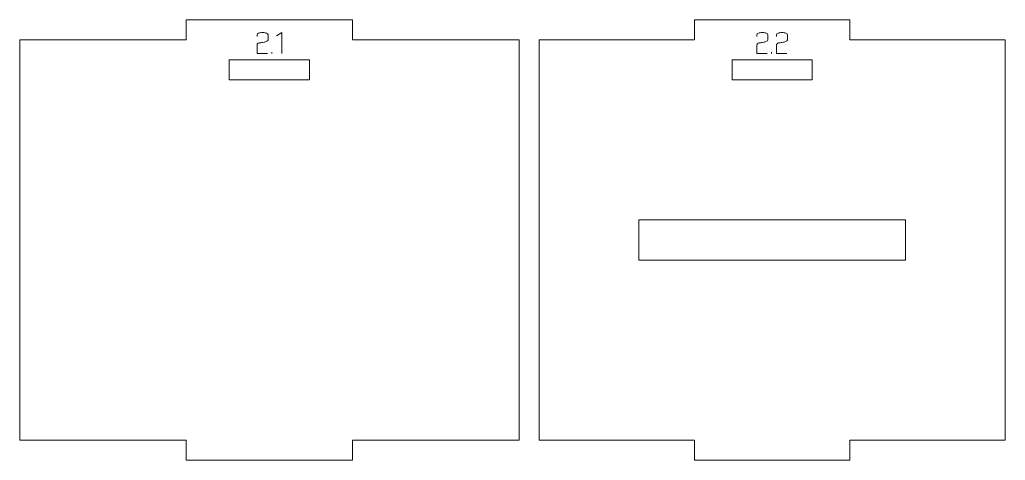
# Model space of a CAD drawing. Header units: centimetres. Extents: x -191 to 212, y -234 to 239.
# Drawn here: x -189.08 to -174.31, y -45.73 to -39.13 of the extents above; entities that cross this region are included whole.
import ezdxf

# ---------------------------------------------------------------- set-up
doc = ezdxf.new("R2010")
doc.units = ezdxf.units.CM
doc.header["$MEASUREMENT"] = 0
doc.layers.add('Capa 1', color=7, linetype='Continuous')

msp = doc.modelspace()

# ---------------------------------------------------------------- hatches: boundary and pattern name
at = {"layer": 'Capa 1', "true_color": 0x3e4095}
h = msp.add_hatch(color=175, dxfattribs=at)
edge = h.paths.add_edge_path()
edge.add_spline(control_points=[(-185.52376, -39.641), (-185.52376, -39.641), (-185.52376, -39.50846), (-185.52376, -39.50846), (-185.52284, -39.49654), (-185.51199, -39.48737), (-185.4912, -39.48095), (-185.48264, -39.48033), (-185.47446, -39.47934), (-185.46666, -39.47796), (-185.45887, -39.47659), (-185.45099, -39.47514), (-185.44304, -39.47361), (-185.42837, -39.47116), (-185.41713, -39.46917), (-185.40934, -39.46765), (-185.40154, -39.46612), (-185.39397, -39.46413), (-185.38663, -39.46168), (-185.36768, -39.45465), (-185.3582, -39.44563), (-185.3582, -39.43463), (-185.3582, -39.43463), (-185.3582, -39.35987), (-185.3582, -39.35987), (-185.3582, -39.35009), (-185.36607, -39.34176), (-185.38182, -39.33488), (-185.39756, -39.328), (-185.41721, -39.32456), (-185.44075, -39.32456), (-185.46429, -39.32456), (-185.48394, -39.328), (-185.49968, -39.33488), (-185.51543, -39.34176), (-185.5233, -39.35009), (-185.5233, -39.35987), (-185.5233, -39.35987), (-185.5233, -39.38234), (-185.5233, -39.38234), (-185.5233, -39.38234), (-185.5233, -39.35987), (-185.5233, -39.35987), (-185.5233, -39.35009), (-185.51543, -39.34176), (-185.49968, -39.33488), (-185.48394, -39.328), (-185.46429, -39.32456), (-185.44075, -39.32456), (-185.41721, -39.32456), (-185.39756, -39.328), (-185.38182, -39.33488), (-185.36607, -39.34176), (-185.3582, -39.35009), (-185.3582, -39.35987), (-185.3582, -39.35987), (-185.3582, -39.43463), (-185.3582, -39.43463), (-185.3582, -39.44563), (-185.36768, -39.45465), (-185.38663, -39.46168), (-185.39397, -39.46413), (-185.40154, -39.46612), (-185.40934, -39.46765), (-185.41713, -39.46917), (-185.42837, -39.47116), (-185.44304, -39.47361), (-185.45099, -39.47514), (-185.45887, -39.47659), (-185.46666, -39.47796), (-185.47446, -39.47934), (-185.48264, -39.48033), (-185.4912, -39.48095), (-185.51199, -39.48737), (-185.52284, -39.49654), (-185.52376, -39.50846), (-185.52376, -39.50846), (-185.52376, -39.641), (-185.52376, -39.641), (-185.52376, -39.641), (-185.36691, -39.641), (-185.36691, -39.641), (-185.36691, -39.641), (-185.52376, -39.641), (-185.52376, -39.641)], knot_values=[0, 0, 0, 0, 0.03571429, 0.03571429, 0.03571429, 0.07142857, 0.07142857, 0.07142857, 0.10714286, 0.10714286, 0.10714286, 0.14285714, 0.14285714, 0.14285714, 0.17857143, 0.17857143, 0.17857143, 0.21428571, 0.21428571, 0.21428571, 0.25, 0.25, 0.25, 0.28571429, 0.28571429, 0.28571429, 0.32142857, 0.32142857, 0.32142857, 0.35714286, 0.35714286, 0.35714286, 0.39285714, 0.39285714, 0.39285714, 0.42857143, 0.42857143, 0.42857143, 0.46428571, 0.46428571, 0.46428571, 0.5, 0.5, 0.5, 0.53571429, 0.53571429, 0.53571429, 0.57142857, 0.57142857, 0.57142857, 0.60714286, 0.60714286, 0.60714286, 0.64285714, 0.64285714, 0.64285714, 0.67857143, 0.67857143, 0.67857143, 0.71428571, 0.71428571, 0.71428571, 0.75, 0.75, 0.75, 0.78571429, 0.78571429, 0.78571429, 0.82142857, 0.82142857, 0.82142857, 0.85714286, 0.85714286, 0.85714286, 0.89285714, 0.89285714, 0.89285714, 0.92857143, 0.92857143, 0.92857143, 0.96428571, 0.96428571, 0.96428571, 1, 1, 1, 1], degree=3, periodic=1)
h = msp.add_hatch(color=175, dxfattribs=at)
edge = h.paths.add_edge_path()
edge.add_spline(control_points=[(-185.15366, -39.3241), (-185.15366, -39.3241), (-185.22979, -39.37684), (-185.22979, -39.37684), (-185.22979, -39.37684), (-185.15366, -39.3241), (-185.15366, -39.3241), (-185.15366, -39.3241), (-185.15366, -39.641), (-185.15366, -39.641), (-185.15366, -39.641), (-185.15366, -39.3241), (-185.15366, -39.3241)], knot_values=[0, 0, 0, 0, 0.25, 0.25, 0.25, 0.5, 0.5, 0.5, 0.75, 0.75, 0.75, 1, 1, 1, 1], degree=3, periodic=1)
h = msp.add_hatch(color=175, dxfattribs=at)
edge = h.paths.add_edge_path()
edge.add_spline(control_points=[(-178.03191, -39.641), (-178.03191, -39.641), (-178.03191, -39.50846), (-178.03191, -39.50846), (-178.03099, -39.49654), (-178.02014, -39.48737), (-177.99935, -39.48095), (-177.99079, -39.48033), (-177.98261, -39.47934), (-177.97481, -39.47796), (-177.96702, -39.47659), (-177.95914, -39.47514), (-177.95119, -39.47361), (-177.93652, -39.47116), (-177.92528, -39.46917), (-177.91749, -39.46765), (-177.90969, -39.46612), (-177.90212, -39.46413), (-177.89478, -39.46168), (-177.87583, -39.45465), (-177.86635, -39.44563), (-177.86635, -39.43463), (-177.86635, -39.43463), (-177.86635, -39.35987), (-177.86635, -39.35987), (-177.86635, -39.35009), (-177.87422, -39.34176), (-177.88997, -39.33488), (-177.90571, -39.328), (-177.92536, -39.32456), (-177.9489, -39.32456), (-177.97244, -39.32456), (-177.99209, -39.328), (-178.00783, -39.33488), (-178.02358, -39.34176), (-178.03145, -39.35009), (-178.03145, -39.35987), (-178.03145, -39.35987), (-178.03145, -39.38234), (-178.03145, -39.38234), (-178.03145, -39.38234), (-178.03145, -39.35987), (-178.03145, -39.35987), (-178.03145, -39.35009), (-178.02358, -39.34176), (-178.00783, -39.33488), (-177.99209, -39.328), (-177.97244, -39.32456), (-177.9489, -39.32456), (-177.92536, -39.32456), (-177.90571, -39.328), (-177.88997, -39.33488), (-177.87422, -39.34176), (-177.86635, -39.35009), (-177.86635, -39.35987), (-177.86635, -39.35987), (-177.86635, -39.43463), (-177.86635, -39.43463), (-177.86635, -39.44563), (-177.87583, -39.45465), (-177.89478, -39.46168), (-177.90212, -39.46413), (-177.90969, -39.46612), (-177.91749, -39.46765), (-177.92528, -39.46917), (-177.93652, -39.47116), (-177.95119, -39.47361), (-177.95914, -39.47514), (-177.96702, -39.47659), (-177.97481, -39.47796), (-177.98261, -39.47934), (-177.99079, -39.48033), (-177.99935, -39.48095), (-178.02014, -39.48737), (-178.03099, -39.49654), (-178.03191, -39.50846), (-178.03191, -39.50846), (-178.03191, -39.641), (-178.03191, -39.641), (-178.03191, -39.641), (-177.87506, -39.641), (-177.87506, -39.641), (-177.87506, -39.641), (-178.03191, -39.641), (-178.03191, -39.641)], knot_values=[0, 0, 0, 0, 0.03571429, 0.03571429, 0.03571429, 0.07142857, 0.07142857, 0.07142857, 0.10714286, 0.10714286, 0.10714286, 0.14285714, 0.14285714, 0.14285714, 0.17857143, 0.17857143, 0.17857143, 0.21428571, 0.21428571, 0.21428571, 0.25, 0.25, 0.25, 0.28571429, 0.28571429, 0.28571429, 0.32142857, 0.32142857, 0.32142857, 0.35714286, 0.35714286, 0.35714286, 0.39285714, 0.39285714, 0.39285714, 0.42857143, 0.42857143, 0.42857143, 0.46428571, 0.46428571, 0.46428571, 0.5, 0.5, 0.5, 0.53571429, 0.53571429, 0.53571429, 0.57142857, 0.57142857, 0.57142857, 0.60714286, 0.60714286, 0.60714286, 0.64285714, 0.64285714, 0.64285714, 0.67857143, 0.67857143, 0.67857143, 0.71428571, 0.71428571, 0.71428571, 0.75, 0.75, 0.75, 0.78571429, 0.78571429, 0.78571429, 0.82142857, 0.82142857, 0.82142857, 0.85714286, 0.85714286, 0.85714286, 0.89285714, 0.89285714, 0.89285714, 0.92857143, 0.92857143, 0.92857143, 0.96428571, 0.96428571, 0.96428571, 1, 1, 1, 1], degree=3, periodic=1)
h = msp.add_hatch(color=175, dxfattribs=at)
edge = h.paths.add_edge_path()
edge.add_spline(control_points=[(-177.7384, -39.641), (-177.7384, -39.641), (-177.7384, -39.50846), (-177.7384, -39.50846), (-177.73748, -39.49654), (-177.72663, -39.48737), (-177.70584, -39.48095), (-177.69728, -39.48033), (-177.6891, -39.47934), (-177.6813, -39.47796), (-177.67351, -39.47659), (-177.66563, -39.47514), (-177.65768, -39.47361), (-177.64301, -39.47116), (-177.63177, -39.46917), (-177.62398, -39.46765), (-177.61618, -39.46612), (-177.60861, -39.46413), (-177.60127, -39.46168), (-177.58232, -39.45465), (-177.57284, -39.44563), (-177.57284, -39.43463), (-177.57284, -39.43463), (-177.57284, -39.35987), (-177.57284, -39.35987), (-177.57284, -39.35009), (-177.58071, -39.34176), (-177.59646, -39.33488), (-177.6122, -39.328), (-177.63185, -39.32456), (-177.65539, -39.32456), (-177.67893, -39.32456), (-177.69858, -39.328), (-177.71432, -39.33488), (-177.73007, -39.34176), (-177.73794, -39.35009), (-177.73794, -39.35987), (-177.73794, -39.35987), (-177.73794, -39.38234), (-177.73794, -39.38234), (-177.73794, -39.38234), (-177.73794, -39.35987), (-177.73794, -39.35987), (-177.73794, -39.35009), (-177.73007, -39.34176), (-177.71432, -39.33488), (-177.69858, -39.328), (-177.67893, -39.32456), (-177.65539, -39.32456), (-177.63185, -39.32456), (-177.6122, -39.328), (-177.59646, -39.33488), (-177.58071, -39.34176), (-177.57284, -39.35009), (-177.57284, -39.35987), (-177.57284, -39.35987), (-177.57284, -39.43463), (-177.57284, -39.43463), (-177.57284, -39.44563), (-177.58232, -39.45465), (-177.60127, -39.46168), (-177.60861, -39.46413), (-177.61618, -39.46612), (-177.62398, -39.46765), (-177.63177, -39.46917), (-177.64301, -39.47116), (-177.65768, -39.47361), (-177.66563, -39.47514), (-177.67351, -39.47659), (-177.6813, -39.47796), (-177.6891, -39.47934), (-177.69728, -39.48033), (-177.70584, -39.48095), (-177.72663, -39.48737), (-177.73748, -39.49654), (-177.7384, -39.50846), (-177.7384, -39.50846), (-177.7384, -39.641), (-177.7384, -39.641), (-177.7384, -39.641), (-177.58155, -39.641), (-177.58155, -39.641), (-177.58155, -39.641), (-177.7384, -39.641), (-177.7384, -39.641)], knot_values=[0, 0, 0, 0, 0.03571429, 0.03571429, 0.03571429, 0.07142857, 0.07142857, 0.07142857, 0.10714286, 0.10714286, 0.10714286, 0.14285714, 0.14285714, 0.14285714, 0.17857143, 0.17857143, 0.17857143, 0.21428571, 0.21428571, 0.21428571, 0.25, 0.25, 0.25, 0.28571429, 0.28571429, 0.28571429, 0.32142857, 0.32142857, 0.32142857, 0.35714286, 0.35714286, 0.35714286, 0.39285714, 0.39285714, 0.39285714, 0.42857143, 0.42857143, 0.42857143, 0.46428571, 0.46428571, 0.46428571, 0.5, 0.5, 0.5, 0.53571429, 0.53571429, 0.53571429, 0.57142857, 0.57142857, 0.57142857, 0.60714286, 0.60714286, 0.60714286, 0.64285714, 0.64285714, 0.64285714, 0.67857143, 0.67857143, 0.67857143, 0.71428571, 0.71428571, 0.71428571, 0.75, 0.75, 0.75, 0.78571429, 0.78571429, 0.78571429, 0.82142857, 0.82142857, 0.82142857, 0.85714286, 0.85714286, 0.85714286, 0.89285714, 0.89285714, 0.89285714, 0.92857143, 0.92857143, 0.92857143, 0.96428571, 0.96428571, 0.96428571, 1, 1, 1, 1], degree=3, periodic=1)
h = msp.add_hatch(color=175, dxfattribs=at)
edge = h.paths.add_edge_path()
edge.add_spline(control_points=[(-185.30317, -39.641), (-185.30317, -39.641), (-185.30317, -39.61853), (-185.30317, -39.61853), (-185.30317, -39.61853), (-185.30317, -39.641), (-185.30317, -39.641)], knot_values=[0, 0, 0, 0, 0.5, 0.5, 0.5, 1, 1, 1, 1], degree=3, periodic=1)
h = msp.add_hatch(color=175, dxfattribs=at)
edge = h.paths.add_edge_path()
edge.add_spline(control_points=[(-177.81132, -39.641), (-177.81132, -39.641), (-177.81132, -39.61853), (-177.81132, -39.61853), (-177.81132, -39.61853), (-177.81132, -39.641), (-177.81132, -39.641)], knot_values=[0, 0, 0, 0, 0.5, 0.5, 0.5, 1, 1, 1, 1], degree=3, periodic=1)

# ---------------------------------------------------------------- linework, layer by layer
at = {"layer": 'Capa 1', "color": 240, "lineweight": 9}
for points, knots in [([(-189.08066, -39.433), (-189.08066, -39.433), (-189.08066, -45.433), (-189.08066, -45.433), (-189.08066, -45.433), (-186.58602, -45.433), (-186.58602, -45.433), (-186.58602, -45.433), (-186.58602, -45.733), (-186.58602, -45.733), (-186.58602, -45.733), (-184.09139, -45.733), (-184.09139, -45.733), (-184.09139, -45.733), (-184.09139, -45.433), (-184.09139, -45.433), (-184.09139, -45.433), (-181.59675, -45.433), (-181.59675, -45.433), (-181.59675, -45.433), (-181.59675, -39.433), (-181.59675, -39.433), (-181.59675, -39.433), (-184.09139, -39.433), (-184.09139, -39.433), (-184.09139, -39.433), (-184.09139, -39.133), (-184.09139, -39.133), (-184.09139, -39.133), (-186.58602, -39.133), (-186.58602, -39.133), (-186.58602, -39.133), (-186.58602, -39.433), (-186.58602, -39.433), (-186.58602, -39.433), (-189.08066, -39.433), (-189.08066, -39.433)], [0, 0, 0, 0, 0.08333333, 0.08333333, 0.08333333, 0.16666667, 0.16666667, 0.16666667, 0.25, 0.25, 0.25, 0.33333333, 0.33333333, 0.33333333, 0.41666667, 0.41666667, 0.41666667, 0.5, 0.5, 0.5, 0.58333333, 0.58333333, 0.58333333, 0.66666667, 0.66666667, 0.66666667, 0.75, 0.75, 0.75, 0.83333333, 0.83333333, 0.83333333, 0.91666667, 0.91666667, 0.91666667, 1, 1, 1, 1]), ([(-181.29675, -39.433), (-181.29675, -39.433), (-181.29675, -45.433), (-181.29675, -45.433), (-181.29675, -45.433), (-178.96717, -45.433), (-178.96717, -45.433), (-178.96717, -45.433), (-178.96717, -45.733), (-178.96717, -45.733), (-178.96717, -45.733), (-176.63758, -45.733), (-176.63758, -45.733), (-176.63758, -45.733), (-176.63758, -45.433), (-176.63758, -45.433), (-176.63758, -45.433), (-174.308, -45.433), (-174.308, -45.433), (-174.308, -45.433), (-174.308, -39.433), (-174.308, -39.433), (-174.308, -39.433), (-176.63758, -39.433), (-176.63758, -39.433), (-176.63758, -39.433), (-176.63758, -39.133), (-176.63758, -39.133), (-176.63758, -39.133), (-178.96717, -39.133), (-178.96717, -39.133), (-178.96717, -39.133), (-178.96717, -39.433), (-178.96717, -39.433), (-178.96717, -39.433), (-181.29675, -39.433), (-181.29675, -39.433)], [0, 0, 0, 0, 0.08333333, 0.08333333, 0.08333333, 0.16666667, 0.16666667, 0.16666667, 0.25, 0.25, 0.25, 0.33333333, 0.33333333, 0.33333333, 0.41666667, 0.41666667, 0.41666667, 0.5, 0.5, 0.5, 0.58333333, 0.58333333, 0.58333333, 0.66666667, 0.66666667, 0.66666667, 0.75, 0.75, 0.75, 0.83333333, 0.83333333, 0.83333333, 0.91666667, 0.91666667, 0.91666667, 1, 1, 1, 1]), ([(-185.93871, -40.03348), (-185.93871, -40.03348), (-184.73871, -40.03348), (-184.73871, -40.03348), (-184.73871, -40.03348), (-184.73871, -39.73348), (-184.73871, -39.73348), (-184.73871, -39.73348), (-185.93871, -39.73348), (-185.93871, -39.73348), (-185.93871, -39.73348), (-185.93871, -40.03348), (-185.93871, -40.03348)], [0, 0, 0, 0, 0.25, 0.25, 0.25, 0.5, 0.5, 0.5, 0.75, 0.75, 0.75, 1, 1, 1, 1]), ([(-178.40238, -40.03348), (-178.40238, -40.03348), (-177.20238, -40.03348), (-177.20238, -40.03348), (-177.20238, -40.03348), (-177.20238, -39.73348), (-177.20238, -39.73348), (-177.20238, -39.73348), (-178.40238, -39.73348), (-178.40238, -39.73348), (-178.40238, -39.73348), (-178.40238, -40.03348), (-178.40238, -40.03348)], [0, 0, 0, 0, 0.25, 0.25, 0.25, 0.5, 0.5, 0.5, 0.75, 0.75, 0.75, 1, 1, 1, 1]), ([(-179.80238, -42.133), (-179.80238, -42.133), (-175.80238, -42.133), (-175.80238, -42.133), (-175.80238, -42.133), (-175.80238, -42.733), (-175.80238, -42.733), (-175.80238, -42.733), (-179.80238, -42.733), (-179.80238, -42.733), (-179.80238, -42.733), (-179.80238, -42.133), (-179.80238, -42.133)], [0, 0, 0, 0, 0.25, 0.25, 0.25, 0.5, 0.5, 0.5, 0.75, 0.75, 0.75, 1, 1, 1, 1])]:
    msp.add_open_spline(points, degree=3, knots=knots, dxfattribs=at)
at = {"layer": 'Capa 1', "color": 114, "lineweight": 9}
for points, knots in [([(-185.52376, -39.641), (-185.52376, -39.641), (-185.52376, -39.50846), (-185.52376, -39.50846), (-185.52284, -39.49654), (-185.51199, -39.48737), (-185.4912, -39.48095), (-185.48264, -39.48033), (-185.47446, -39.47934), (-185.46666, -39.47796), (-185.45887, -39.47659), (-185.45099, -39.47514), (-185.44304, -39.47361), (-185.42837, -39.47116), (-185.41713, -39.46917), (-185.40934, -39.46765), (-185.40154, -39.46612), (-185.39397, -39.46413), (-185.38663, -39.46168), (-185.36768, -39.45465), (-185.3582, -39.44563), (-185.3582, -39.43463), (-185.3582, -39.43463), (-185.3582, -39.35987), (-185.3582, -39.35987), (-185.3582, -39.35009), (-185.36607, -39.34176), (-185.38182, -39.33488), (-185.39756, -39.328), (-185.41721, -39.32456), (-185.44075, -39.32456), (-185.46429, -39.32456), (-185.48394, -39.328), (-185.49968, -39.33488), (-185.51543, -39.34176), (-185.5233, -39.35009), (-185.5233, -39.35987), (-185.5233, -39.35987), (-185.5233, -39.38234), (-185.5233, -39.38234), (-185.5233, -39.38234), (-185.5233, -39.35987), (-185.5233, -39.35987), (-185.5233, -39.35009), (-185.51543, -39.34176), (-185.49968, -39.33488), (-185.48394, -39.328), (-185.46429, -39.32456), (-185.44075, -39.32456), (-185.41721, -39.32456), (-185.39756, -39.328), (-185.38182, -39.33488), (-185.36607, -39.34176), (-185.3582, -39.35009), (-185.3582, -39.35987), (-185.3582, -39.35987), (-185.3582, -39.43463), (-185.3582, -39.43463), (-185.3582, -39.44563), (-185.36768, -39.45465), (-185.38663, -39.46168), (-185.39397, -39.46413), (-185.40154, -39.46612), (-185.40934, -39.46765), (-185.41713, -39.46917), (-185.42837, -39.47116), (-185.44304, -39.47361), (-185.45099, -39.47514), (-185.45887, -39.47659), (-185.46666, -39.47796), (-185.47446, -39.47934), (-185.48264, -39.48033), (-185.4912, -39.48095), (-185.51199, -39.48737), (-185.52284, -39.49654), (-185.52376, -39.50846), (-185.52376, -39.50846), (-185.52376, -39.641), (-185.52376, -39.641), (-185.52376, -39.641), (-185.36691, -39.641), (-185.36691, -39.641), (-185.36691, -39.641), (-185.52376, -39.641), (-185.52376, -39.641)], [0, 0, 0, 0, 0.03571429, 0.03571429, 0.03571429, 0.07142857, 0.07142857, 0.07142857, 0.10714286, 0.10714286, 0.10714286, 0.14285714, 0.14285714, 0.14285714, 0.17857143, 0.17857143, 0.17857143, 0.21428571, 0.21428571, 0.21428571, 0.25, 0.25, 0.25, 0.28571429, 0.28571429, 0.28571429, 0.32142857, 0.32142857, 0.32142857, 0.35714286, 0.35714286, 0.35714286, 0.39285714, 0.39285714, 0.39285714, 0.42857143, 0.42857143, 0.42857143, 0.46428571, 0.46428571, 0.46428571, 0.5, 0.5, 0.5, 0.53571429, 0.53571429, 0.53571429, 0.57142857, 0.57142857, 0.57142857, 0.60714286, 0.60714286, 0.60714286, 0.64285714, 0.64285714, 0.64285714, 0.67857143, 0.67857143, 0.67857143, 0.71428571, 0.71428571, 0.71428571, 0.75, 0.75, 0.75, 0.78571429, 0.78571429, 0.78571429, 0.82142857, 0.82142857, 0.82142857, 0.85714286, 0.85714286, 0.85714286, 0.89285714, 0.89285714, 0.89285714, 0.92857143, 0.92857143, 0.92857143, 0.96428571, 0.96428571, 0.96428571, 1, 1, 1, 1]), ([(-185.15366, -39.3241), (-185.15366, -39.3241), (-185.22979, -39.37684), (-185.22979, -39.37684), (-185.22979, -39.37684), (-185.15366, -39.3241), (-185.15366, -39.3241), (-185.15366, -39.3241), (-185.15366, -39.641), (-185.15366, -39.641), (-185.15366, -39.641), (-185.15366, -39.3241), (-185.15366, -39.3241)], [0, 0, 0, 0, 0.25, 0.25, 0.25, 0.5, 0.5, 0.5, 0.75, 0.75, 0.75, 1, 1, 1, 1]), ([(-178.03191, -39.641), (-178.03191, -39.641), (-178.03191, -39.50846), (-178.03191, -39.50846), (-178.03099, -39.49654), (-178.02014, -39.48737), (-177.99935, -39.48095), (-177.99079, -39.48033), (-177.98261, -39.47934), (-177.97481, -39.47796), (-177.96702, -39.47659), (-177.95914, -39.47514), (-177.95119, -39.47361), (-177.93652, -39.47116), (-177.92528, -39.46917), (-177.91749, -39.46765), (-177.90969, -39.46612), (-177.90212, -39.46413), (-177.89478, -39.46168), (-177.87583, -39.45465), (-177.86635, -39.44563), (-177.86635, -39.43463), (-177.86635, -39.43463), (-177.86635, -39.35987), (-177.86635, -39.35987), (-177.86635, -39.35009), (-177.87422, -39.34176), (-177.88997, -39.33488), (-177.90571, -39.328), (-177.92536, -39.32456), (-177.9489, -39.32456), (-177.97244, -39.32456), (-177.99209, -39.328), (-178.00783, -39.33488), (-178.02358, -39.34176), (-178.03145, -39.35009), (-178.03145, -39.35987), (-178.03145, -39.35987), (-178.03145, -39.38234), (-178.03145, -39.38234), (-178.03145, -39.38234), (-178.03145, -39.35987), (-178.03145, -39.35987), (-178.03145, -39.35009), (-178.02358, -39.34176), (-178.00783, -39.33488), (-177.99209, -39.328), (-177.97244, -39.32456), (-177.9489, -39.32456), (-177.92536, -39.32456), (-177.90571, -39.328), (-177.88997, -39.33488), (-177.87422, -39.34176), (-177.86635, -39.35009), (-177.86635, -39.35987), (-177.86635, -39.35987), (-177.86635, -39.43463), (-177.86635, -39.43463), (-177.86635, -39.44563), (-177.87583, -39.45465), (-177.89478, -39.46168), (-177.90212, -39.46413), (-177.90969, -39.46612), (-177.91749, -39.46765), (-177.92528, -39.46917), (-177.93652, -39.47116), (-177.95119, -39.47361), (-177.95914, -39.47514), (-177.96702, -39.47659), (-177.97481, -39.47796), (-177.98261, -39.47934), (-177.99079, -39.48033), (-177.99935, -39.48095), (-178.02014, -39.48737), (-178.03099, -39.49654), (-178.03191, -39.50846), (-178.03191, -39.50846), (-178.03191, -39.641), (-178.03191, -39.641), (-178.03191, -39.641), (-177.87506, -39.641), (-177.87506, -39.641), (-177.87506, -39.641), (-178.03191, -39.641), (-178.03191, -39.641)], [0, 0, 0, 0, 0.03571429, 0.03571429, 0.03571429, 0.07142857, 0.07142857, 0.07142857, 0.10714286, 0.10714286, 0.10714286, 0.14285714, 0.14285714, 0.14285714, 0.17857143, 0.17857143, 0.17857143, 0.21428571, 0.21428571, 0.21428571, 0.25, 0.25, 0.25, 0.28571429, 0.28571429, 0.28571429, 0.32142857, 0.32142857, 0.32142857, 0.35714286, 0.35714286, 0.35714286, 0.39285714, 0.39285714, 0.39285714, 0.42857143, 0.42857143, 0.42857143, 0.46428571, 0.46428571, 0.46428571, 0.5, 0.5, 0.5, 0.53571429, 0.53571429, 0.53571429, 0.57142857, 0.57142857, 0.57142857, 0.60714286, 0.60714286, 0.60714286, 0.64285714, 0.64285714, 0.64285714, 0.67857143, 0.67857143, 0.67857143, 0.71428571, 0.71428571, 0.71428571, 0.75, 0.75, 0.75, 0.78571429, 0.78571429, 0.78571429, 0.82142857, 0.82142857, 0.82142857, 0.85714286, 0.85714286, 0.85714286, 0.89285714, 0.89285714, 0.89285714, 0.92857143, 0.92857143, 0.92857143, 0.96428571, 0.96428571, 0.96428571, 1, 1, 1, 1]), ([(-177.7384, -39.641), (-177.7384, -39.641), (-177.7384, -39.50846), (-177.7384, -39.50846), (-177.73748, -39.49654), (-177.72663, -39.48737), (-177.70584, -39.48095), (-177.69728, -39.48033), (-177.6891, -39.47934), (-177.6813, -39.47796), (-177.67351, -39.47659), (-177.66563, -39.47514), (-177.65768, -39.47361), (-177.64301, -39.47116), (-177.63177, -39.46917), (-177.62398, -39.46765), (-177.61618, -39.46612), (-177.60861, -39.46413), (-177.60127, -39.46168), (-177.58232, -39.45465), (-177.57284, -39.44563), (-177.57284, -39.43463), (-177.57284, -39.43463), (-177.57284, -39.35987), (-177.57284, -39.35987), (-177.57284, -39.35009), (-177.58071, -39.34176), (-177.59646, -39.33488), (-177.6122, -39.328), (-177.63185, -39.32456), (-177.65539, -39.32456), (-177.67893, -39.32456), (-177.69858, -39.328), (-177.71432, -39.33488), (-177.73007, -39.34176), (-177.73794, -39.35009), (-177.73794, -39.35987), (-177.73794, -39.35987), (-177.73794, -39.38234), (-177.73794, -39.38234), (-177.73794, -39.38234), (-177.73794, -39.35987), (-177.73794, -39.35987), (-177.73794, -39.35009), (-177.73007, -39.34176), (-177.71432, -39.33488), (-177.69858, -39.328), (-177.67893, -39.32456), (-177.65539, -39.32456), (-177.63185, -39.32456), (-177.6122, -39.328), (-177.59646, -39.33488), (-177.58071, -39.34176), (-177.57284, -39.35009), (-177.57284, -39.35987), (-177.57284, -39.35987), (-177.57284, -39.43463), (-177.57284, -39.43463), (-177.57284, -39.44563), (-177.58232, -39.45465), (-177.60127, -39.46168), (-177.60861, -39.46413), (-177.61618, -39.46612), (-177.62398, -39.46765), (-177.63177, -39.46917), (-177.64301, -39.47116), (-177.65768, -39.47361), (-177.66563, -39.47514), (-177.67351, -39.47659), (-177.6813, -39.47796), (-177.6891, -39.47934), (-177.69728, -39.48033), (-177.70584, -39.48095), (-177.72663, -39.48737), (-177.73748, -39.49654), (-177.7384, -39.50846), (-177.7384, -39.50846), (-177.7384, -39.641), (-177.7384, -39.641), (-177.7384, -39.641), (-177.58155, -39.641), (-177.58155, -39.641), (-177.58155, -39.641), (-177.7384, -39.641), (-177.7384, -39.641)], [0, 0, 0, 0, 0.03571429, 0.03571429, 0.03571429, 0.07142857, 0.07142857, 0.07142857, 0.10714286, 0.10714286, 0.10714286, 0.14285714, 0.14285714, 0.14285714, 0.17857143, 0.17857143, 0.17857143, 0.21428571, 0.21428571, 0.21428571, 0.25, 0.25, 0.25, 0.28571429, 0.28571429, 0.28571429, 0.32142857, 0.32142857, 0.32142857, 0.35714286, 0.35714286, 0.35714286, 0.39285714, 0.39285714, 0.39285714, 0.42857143, 0.42857143, 0.42857143, 0.46428571, 0.46428571, 0.46428571, 0.5, 0.5, 0.5, 0.53571429, 0.53571429, 0.53571429, 0.57142857, 0.57142857, 0.57142857, 0.60714286, 0.60714286, 0.60714286, 0.64285714, 0.64285714, 0.64285714, 0.67857143, 0.67857143, 0.67857143, 0.71428571, 0.71428571, 0.71428571, 0.75, 0.75, 0.75, 0.78571429, 0.78571429, 0.78571429, 0.82142857, 0.82142857, 0.82142857, 0.85714286, 0.85714286, 0.85714286, 0.89285714, 0.89285714, 0.89285714, 0.92857143, 0.92857143, 0.92857143, 0.96428571, 0.96428571, 0.96428571, 1, 1, 1, 1]), ([(-185.30317, -39.641), (-185.30317, -39.641), (-185.30317, -39.61853), (-185.30317, -39.61853), (-185.30317, -39.61853), (-185.30317, -39.641), (-185.30317, -39.641)], [0, 0, 0, 0, 0.5, 0.5, 0.5, 1, 1, 1, 1]), ([(-177.81132, -39.641), (-177.81132, -39.641), (-177.81132, -39.61853), (-177.81132, -39.61853), (-177.81132, -39.61853), (-177.81132, -39.641), (-177.81132, -39.641)], [0, 0, 0, 0, 0.5, 0.5, 0.5, 1, 1, 1, 1])]:
    msp.add_open_spline(points, degree=3, knots=knots, dxfattribs=at)

doc.saveas('drawing.dxf')
